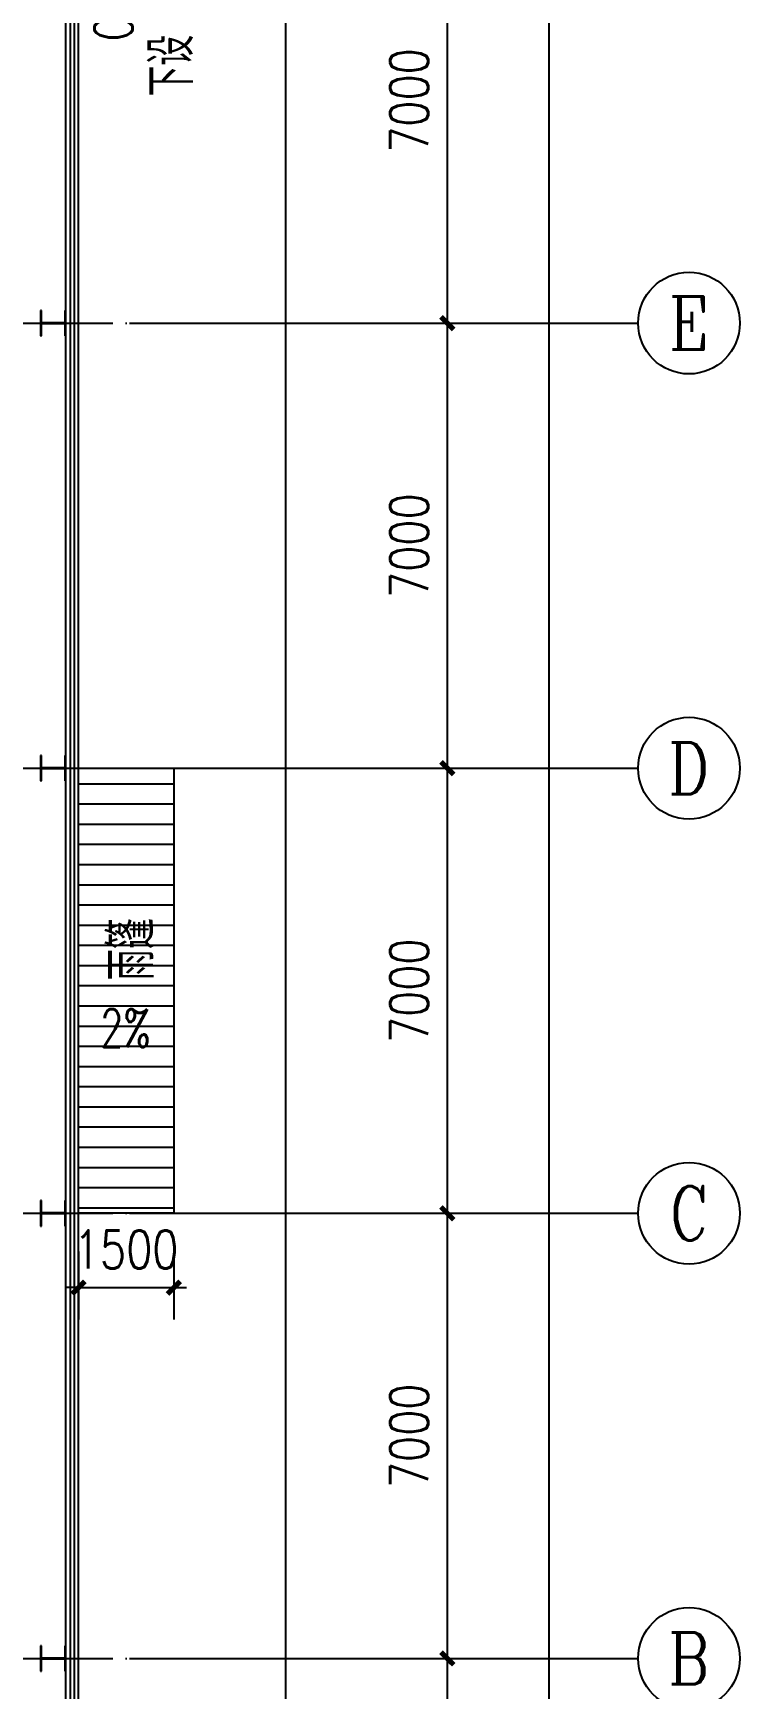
# Model space of a CAD drawing. Extents: x -21908402 to 2288787, y 79687 to 5079726.
# Drawn here: x 2233796 to 2244910, y 351646 to 377685 of the extents above; entities that cross this region are included whole.
import ezdxf
from ezdxf.enums import TextEntityAlignment as Align

# ---------------------------------------------------------------- set-up
doc = ezdxf.new("R2010")
doc.units = 0
doc.header["$LTSCALE"] = 1000
doc.linetypes.add('DOTE', pattern=[2.42, 2, -0.2, 0.02, -0.2])
doc.layers.get('0').update_dxf_attribs({"linetype": 'CONTINUOUS'})
doc.layers.get('DEFPOINTS').update_dxf_attribs({"linetype": 'CONTINUOUS'})
for name, color, linetype in [('AXIS', 3, 'CONTINUOUS'), ('AXIS_TEXT', 7, 'CONTINUOUS'), ('COLUMN', 9, 'CONTINUOUS'), ('DIM_SYMB', 3, 'CONTINUOUS'), ('DOTE', 1, 'DOTE'), ('PUB_DIM', 3, 'CONTINUOUS'), ('PUB_TEXT', 7, 'CONTINUOUS'), ('WALL', 6, 'CONTINUOUS'), ('WINDOW', 94, 'CONTINUOUS'), ('WINDOW_TEXT', 7, 'CONTINUOUS'), ('填充', 8, 'CONTINUOUS')]:
    doc.layers.add(name, color=color, linetype=linetype)
doc.styles.add('_TCH_AXIS', font='COMPLEX', dxfattribs={"bigfont": 'GBCBIG'})
doc.styles.add('_TCH_DIM', font='SIMPLEX', dxfattribs={"bigfont": 'GBCBIG'})
doc.styles.add('_TCH_WINDOW', font='SIMPLEX', dxfattribs={"bigfont": 'GBCBIG'})
doc.styles.add('COMPLEX', font='COMPLEX')
doc.styles.add('DIM_FONT', font='simplex.shx', dxfattribs={"width": 0.8})
doc.styles.get("Standard").update_dxf_attribs({"font": 'tssdeng.shx', "width": 0.7, "bigfont": 'hztxt.shx'})
doc.dimstyles.new('DIMN200', dxfattribs={"dimscale": 2, "dimtxt": 300, "dimasz": 100, "dimexe": 250, "dimexo": 300, "dimgap": 150, "dimtad": 1, "dimdec": 0, "dimzin": 0, "dimtxsty": 'DIM_FONT', "dimblk": 'ARCHTICK', "dimcen": 0.09, "dimclrt": 7, "dimazin": 3, "dimtfac": 1, "dimtdec": 0, "dimtix": 1, "dimtmove": 0, "dimatfit": 3, "dimtolj": 1, "dimtzin": 0})

# ---------------------------------------------------------------- blocks, each defined once
blk = doc.blocks.new('_ARCHTICK')
at = {"color": 0, "linetype": 'BYBLOCK', "const_width": 0.4}
blk.add_lwpolyline([(-0.5, -0.5), (0.5, 0.5)], dxfattribs=at)
blk = doc.blocks.new('*D60')
at = {"layer": 'DEFPOINTS', "color": 0}
for p in [(2234510, 359125), (2236010, 359125), (2236010, 357956)]:
    blk.add_point(p, dxfattribs=at)
at = {"layer": 'PUB_DIM', "color": 0}
for p, q in [((2234510, 358525), (2234510, 357456)), ((2236010, 358525), (2236010, 357456)), ((2234510, 357956), (2234310, 357956)), ((2234510, 357956), (2236010, 357956)), ((2236010, 357956), (2236210, 357956))]:
    blk.add_line(p, q, dxfattribs=at)
at = {"layer": 'PUB_DIM', "color": 0, "xscale": 200, "yscale": 200, "zscale": 200}
blk.add_blockref('_ARCHTICK', (2234510, 357956), dxfattribs=at)
at = {"layer": 'PUB_DIM', "color": 0, "xscale": 200, "yscale": 200, "zscale": 200, "rotation": 180}
blk.add_blockref('_ARCHTICK', (2236010, 357956), dxfattribs=at)
at = {"layer": 'PUB_DIM', "color": 7, "insert": (2235260, 358556), "char_height": 600, "attachment_point": 5, "style": 'DIM_FONT'}
blk.add_mtext('\\A1;1500', dxfattribs=at)
blk = doc.blocks.new('*D231')
at = {"layer": 'DEFPOINTS', "color": 0}
for p in [(2234510, 413025), (2237768, 413025), (2234510, 347225)]:
    blk.add_point(p, dxfattribs=at)
at = {"layer": 'PUB_DIM', "color": 0}
for p, q in [((2235110, 413025), (2238268, 413025)), ((2237768, 347225), (2237768, 413025)), ((2235110, 347225), (2238268, 347225))]:
    blk.add_line(p, q, dxfattribs=at)
at = {"layer": 'PUB_DIM', "color": 0, "xscale": 200, "yscale": 200, "zscale": 200}
for p, rotation in [((2237768, 413025), 90), ((2237768, 347225), 270)]:
    blk.add_blockref('_ARCHTICK', p, dxfattribs=dict(at, rotation=rotation))
at = {"layer": 'PUB_DIM', "color": 7, "insert": (2237168, 380125), "char_height": 600, "attachment_point": 5, "rotation": 90, "style": 'DIM_FONT'}
blk.add_mtext('\\A1;65800', dxfattribs=at)
blk = doc.blocks.new('*D285')
at = {"layer": 'AXIS', "color": 0}
for p, q in [((2235910, 352125), (2240810, 352125)), ((2240310, 345325), (2240310, 352125)), ((2235910, 345325), (2240810, 345325))]:
    blk.add_line(p, q, dxfattribs=at)
at = {"layer": 'DEFPOINTS', "color": 0}
for p in [(2235310, 352125), (2240310, 352125), (2235310, 345325)]:
    blk.add_point(p, dxfattribs=at)
at = {"layer": 'AXIS', "color": 0, "xscale": 200, "yscale": 200, "zscale": 200}
for p, rotation in [((2240310, 352125), 90), ((2240310, 345325), 270)]:
    blk.add_blockref('_ARCHTICK', p, dxfattribs=dict(at, rotation=rotation))
at = {"layer": 'AXIS', "color": 7, "insert": (2239710, 348725), "char_height": 600, "attachment_point": 5, "rotation": 90, "style": 'DIM_FONT'}
blk.add_mtext('\\A1;6800', dxfattribs=at)
blk = doc.blocks.new('*D286')
at = {"layer": 'AXIS', "color": 0}
for p, q in [((2235910, 359125), (2240810, 359125)), ((2240310, 352125), (2240310, 359125)), ((2235910, 352125), (2240810, 352125))]:
    blk.add_line(p, q, dxfattribs=at)
at = {"layer": 'DEFPOINTS', "color": 0}
for p in [(2235310, 359125), (2240310, 359125), (2235310, 352125)]:
    blk.add_point(p, dxfattribs=at)
at = {"layer": 'AXIS', "color": 0, "xscale": 200, "yscale": 200, "zscale": 200}
for p, rotation in [((2240310, 359125), 90), ((2240310, 352125), 270)]:
    blk.add_blockref('_ARCHTICK', p, dxfattribs=dict(at, rotation=rotation))
at = {"layer": 'AXIS', "color": 7, "insert": (2239710, 355625), "char_height": 600, "attachment_point": 5, "rotation": 90, "style": 'DIM_FONT'}
blk.add_mtext('\\A1;7000', dxfattribs=at)
blk = doc.blocks.new('*D287')
at = {"layer": 'AXIS', "color": 0}
for p, q in [((2235910, 366125), (2240810, 366125)), ((2240310, 359125), (2240310, 366125)), ((2235910, 359125), (2240810, 359125))]:
    blk.add_line(p, q, dxfattribs=at)
at = {"layer": 'DEFPOINTS', "color": 0}
for p in [(2235310, 366125), (2240310, 366125), (2235310, 359125)]:
    blk.add_point(p, dxfattribs=at)
at = {"layer": 'AXIS', "color": 0, "xscale": 200, "yscale": 200, "zscale": 200}
for p, rotation in [((2240310, 366125), 90), ((2240310, 359125), 270)]:
    blk.add_blockref('_ARCHTICK', p, dxfattribs=dict(at, rotation=rotation))
at = {"layer": 'AXIS', "color": 7, "insert": (2239710, 362625), "char_height": 600, "attachment_point": 5, "rotation": 90, "style": 'DIM_FONT'}
blk.add_mtext('\\A1;7000', dxfattribs=at)
blk = doc.blocks.new('*D288')
at = {"layer": 'AXIS', "color": 0}
for p, q in [((2235910, 373125), (2240810, 373125)), ((2240310, 366125), (2240310, 373125)), ((2235910, 366125), (2240810, 366125))]:
    blk.add_line(p, q, dxfattribs=at)
at = {"layer": 'DEFPOINTS', "color": 0}
for p in [(2235310, 373125), (2240310, 373125), (2235310, 366125)]:
    blk.add_point(p, dxfattribs=at)
at = {"layer": 'AXIS', "color": 0, "xscale": 200, "yscale": 200, "zscale": 200}
for p, rotation in [((2240310, 373125), 90), ((2240310, 366125), 270)]:
    blk.add_blockref('_ARCHTICK', p, dxfattribs=dict(at, rotation=rotation))
at = {"layer": 'AXIS', "color": 7, "insert": (2239710, 369625), "char_height": 600, "attachment_point": 5, "rotation": 90, "style": 'DIM_FONT'}
blk.add_mtext('\\A1;7000', dxfattribs=at)
blk = doc.blocks.new('*D289')
at = {"layer": 'AXIS', "color": 0}
for p, q in [((2235910, 380125), (2240810, 380125)), ((2240310, 373125), (2240310, 380125)), ((2235910, 373125), (2240810, 373125))]:
    blk.add_line(p, q, dxfattribs=at)
at = {"layer": 'DEFPOINTS', "color": 0}
for p in [(2235310, 380125), (2240310, 380125), (2235310, 373125)]:
    blk.add_point(p, dxfattribs=at)
at = {"layer": 'AXIS', "color": 0, "xscale": 200, "yscale": 200, "zscale": 200}
for p, rotation in [((2240310, 380125), 90), ((2240310, 373125), 270)]:
    blk.add_blockref('_ARCHTICK', p, dxfattribs=dict(at, rotation=rotation))
at = {"layer": 'AXIS', "color": 7, "insert": (2239710, 376625), "char_height": 600, "attachment_point": 5, "rotation": 90, "style": 'DIM_FONT'}
blk.add_mtext('\\A1;7000', dxfattribs=at)
blk = doc.blocks.new('*D296')
at = {"layer": 'AXIS', "color": 0}
for p, q in [((2235910, 415125), (2242410, 415125)), ((2241910, 345125), (2241910, 415125)), ((2235910, 345125), (2242410, 345125))]:
    blk.add_line(p, q, dxfattribs=at)
at = {"layer": 'DEFPOINTS', "color": 0}
for p in [(2235310, 415125), (2241910, 415125), (2235310, 345125)]:
    blk.add_point(p, dxfattribs=at)
at = {"layer": 'AXIS', "color": 0, "xscale": 200, "yscale": 200, "zscale": 200}
for p, rotation in [((2241910, 415125), 90), ((2241910, 345125), 270)]:
    blk.add_blockref('_ARCHTICK', p, dxfattribs=dict(at, rotation=rotation))
at = {"layer": 'AXIS', "color": 7, "insert": (2241310, 380125), "char_height": 600, "attachment_point": 5, "rotation": 90, "style": 'DIM_FONT'}
blk.add_mtext('\\A1;70000', dxfattribs=at)
blk = doc.blocks.new('_AXISO')
blk.add_circle((0, 0), 0.5)
at = {"layer": 'AXIS_TEXT', "style": 'COMPLEX', "width": 1.041667}
blk.add_attdef('A', text='', height=0.56, dxfattribs=at).set_placement((-0.25, -0.28), (0.25, -0.28), align=Align.FIT)
blk = doc.blocks.new('$WINLIB2D$00000001')
at = {"color": 0}
for points in [[(-0.5, 0.5), (0.5, 0.5)], [(0.5, 0.16667), (-0.5, 0.16667)], [(0.5, -0.16667), (-0.5, -0.16667)], [(-0.5, -0.5), (0.5, -0.5)]]:
    blk.add_lwpolyline(points, dxfattribs=at)

msp = doc.modelspace()

# ---------------------------------------------------------------- hatches: boundary and pattern name
at = {"layer": '填充'}
h = msp.add_hatch(dxfattribs=at)
h.set_pattern_fill('ANSI31', color=1, scale=200, angle=135, style=0)
h.set_pattern_definition([(180, (2579635.24, -1767084.8), (-9e-15, -317.5), [])])
h.paths.add_polyline_path([(2234510, 359125.2), (2234510, 366125.2), (2236010, 366125.2), (2236010, 359125.2)])

# ---------------------------------------------------------------- linework, layer by layer
msp.add_lwpolyline([(2234510, 359125.2), (2234510, 366125.2), (2236010, 366125.2), (2236010, 359125.2)], close=True)
at = {"layer": 'AXIS'}
for p, q in [((2235310, 373125.2), (2243310, 373125.2)), ((2235310, 366125.2), (2243310, 366125.2)), ((2235310, 359125.2), (2243310, 359125.2)), ((2235310, 352125.2), (2243310, 352125.2))]:
    msp.add_line(p, q, dxfattribs=at)
at = {"layer": 'COLUMN'}
for p, q in [((2233926, 373325.2), (2233910, 373325.2)), ((2233910, 373325.2), (2233910, 372925.2)), ((2233926, 373130.2), (2233926, 373325.2)), ((2234310, 373325.2), (2234294, 373325.2)), ((2234294, 373325.2), (2234294, 373130.2)), ((2234310, 372925.2), (2234310, 373325.2)), ((2233910, 372925.2), (2233926, 372925.2)), ((2234294, 373130.2), (2233926, 373130.2)), ((2233926, 373120.2), (2234294, 373120.2)), ((2233926, 372925.2), (2233926, 373120.2)), ((2234294, 373120.2), (2234294, 372925.2)), ((2234294, 372925.2), (2234310, 372925.2)), ((2233926, 366325.2), (2233910, 366325.2)), ((2233910, 366325.2), (2233910, 365925.2)), ((2233926, 366130.2), (2233926, 366325.2)), ((2234294, 366130.2), (2233926, 366130.2)), ((2233926, 366120.2), (2234294, 366120.2)), ((2233926, 365925.2), (2233926, 366120.2)), ((2234310, 366325.2), (2234294, 366325.2)), ((2234294, 366325.2), (2234294, 366130.2)), ((2234294, 366120.2), (2234294, 365925.2)), ((2234310, 365925.2), (2234310, 366325.2)), ((2233910, 365925.2), (2233926, 365925.2)), ((2234294, 365925.2), (2234310, 365925.2)), ((2233926, 359325.2), (2233910, 359325.2)), ((2233910, 359325.2), (2233910, 358925.2)), ((2233926, 359130.2), (2233926, 359325.2)), ((2234294, 359130.2), (2233926, 359130.2)), ((2233926, 359120.2), (2234294, 359120.2)), ((2233926, 358925.2), (2233926, 359120.2)), ((2234310, 359325.2), (2234294, 359325.2)), ((2234294, 359325.2), (2234294, 359130.2)), ((2234294, 359120.2), (2234294, 358925.2)), ((2234310, 358925.2), (2234310, 359325.2)), ((2233910, 358925.2), (2233926, 358925.2)), ((2234294, 358925.2), (2234310, 358925.2)), ((2233926, 352325.2), (2233910, 352325.2)), ((2233910, 352325.2), (2233910, 351925.2)), ((2233926, 352130.2), (2233926, 352325.2)), ((2234310, 352325.2), (2234294, 352325.2)), ((2234294, 352325.2), (2234294, 352130.2)), ((2234310, 351925.2), (2234310, 352325.2)), ((2234294, 352130.2), (2233926, 352130.2)), ((2233926, 352120.2), (2234294, 352120.2)), ((2233926, 351925.2), (2233926, 352120.2)), ((2234294, 352120.2), (2234294, 351925.2)), ((2233910, 351925.2), (2233926, 351925.2)), ((2234294, 351925.2), (2234310, 351925.2))]:
    msp.add_line(p, q, dxfattribs=at)
at = {"layer": 'DIM_SYMB'}
msp.add_lwpolyline([(2234720.9, 361528, 0, 0, 0), (2235147.5, 361528, 160, 0, 0), (2235747.5, 361528, 0, 0, 0)], format="xyseb", dxfattribs=at)
at = {"layer": 'DOTE'}
for p, q in [((2234310, 344325.2), (2234310, 415925.2)), ((2119310, 373125.2), (2235310, 373125.2)), ((2119310, 366125.2), (2235310, 366125.2)), ((2119310, 359125.2), (2235310, 359125.2)), ((2119310, 352125.2), (2235310, 352125.2))]:
    msp.add_line(p, q, dxfattribs=at)
at = {"layer": 'WALL'}
for p, q in [((2234310, 373325.2), (2234310, 379925.2)), ((2234510, 373125.2), (2234510, 380125.2)), ((2234310, 366325.2), (2234310, 372925.2)), ((2234510, 366125.2), (2234510, 373125.2)), ((2234510, 359125.2), (2234510, 366125.2)), ((2234310, 359325.2), (2234310, 365925.2)), ((2234510, 352125.2), (2234510, 359125.2)), ((2234310, 352325.2), (2234310, 358925.2)), ((2234510, 345125.2), (2234510, 352125.2)), ((2234310, 345725.2), (2234310, 351925.2))]:
    msp.add_line(p, q, dxfattribs=at)

# ---------------------------------------------------------------- block references
at = {"layer": 'AXIS'}
ref = msp.add_blockref('_AXISO', (2244110, 373125.2), dxfattribs=dict(at, xscale=1600, yscale=1600, zscale=1600))
ref.add_attrib('A', 'E', dxfattribs={"layer": 'AXIS_TEXT', "height": 833.3, "style": '_TCH_AXIS'}).set_placement((2243792.6, 372708.6), (2244427.5, 372708.6), align=Align.FIT)
ref = msp.add_blockref('_AXISO', (2244110, 366125.2), dxfattribs=dict(at, xscale=1600, yscale=1600, zscale=1600))
ref.add_attrib('A', 'D', dxfattribs={"layer": 'AXIS_TEXT', "height": 812.8, "style": '_TCH_AXIS'}).set_placement((2243781, 365718.8), (2244439, 365718.8), align=Align.FIT)
ref = msp.add_blockref('_AXISO', (2244110, 359125.2), dxfattribs=dict(at, xscale=1600, yscale=1600, zscale=1600))
ref.add_attrib('A', 'C', dxfattribs={"layer": 'AXIS_TEXT', "height": 854.7, "style": '_TCH_AXIS'}).set_placement((2243804.8, 358697.9), (2244415.3, 358697.9), align=Align.FIT)
ref = msp.add_blockref('_AXISO', (2244110, 352125.2), dxfattribs=dict(at, xscale=1600, yscale=1600, zscale=1600))
ref.add_attrib('A', 'B', dxfattribs={"layer": 'AXIS_TEXT', "height": 812.8, "style": '_TCH_AXIS'}).set_placement((2243781, 351718.8), (2244439, 351718.8), align=Align.FIT)
at = {"layer": 'WINDOW'}
ref = msp.add_blockref('$WINLIB2D$00000001', (2234410, 380125.2), dxfattribs=dict(at, xscale=65800, yscale=200, zscale=65800, rotation=90))
ref.add_attrib('A', 'C-2', (2235357.5, 377563.5), dxfattribs={"layer": 'WINDOW_TEXT', "height": 595, "rotation": 90, "style": '_TCH_WINDOW', "width": 0.705882})

# ---------------------------------------------------------------- texts
at = {"layer": 'PUB_TEXT', "width": 0.7}
msp.add_text('雨篷', height=700, rotation=90, dxfattribs=at).set_placement((2235693.1, 362789))
at = {"layer": 'PUB_TEXT', "style": '_TCH_DIM', "width": 0.705882}
msp.add_text('2%%%', height=595, dxfattribs=at).set_placement((2234854.2, 361738))
at = {"layer": 'WINDOW_TEXT', "style": '_TCH_WINDOW'}
msp.add_text('下设', height=675.18, rotation=90, dxfattribs=at).set_placement((2236309.6, 376689.8))

# ---------------------------------------------------------------- dimensions: what is measured, and where the dimension line sits
at = {"layer": 'AXIS'}
for p1, p2, distance, picture, middle in [((2235310, 345125.2), (2235310, 415125.2), -6600, '*D296', (2241310, 380125.2)), ((2235310, 373125.2), (2235310, 380125.2), -5000, '*D289', (2239710, 376625.2)), ((2235310, 366125.2), (2235310, 373125.2), -5000, '*D288', (2239710, 369625.2)), ((2235310, 359125.2), (2235310, 366125.2), -5000, '*D287', (2239710, 362625.2)), ((2235310, 352125.2), (2235310, 359125.2), -5000, '*D286', (2239710, 355625.2)), ((2235310, 345325.2), (2235310, 352125.2), -5000, '*D285', (2239710, 348725.2))]:
    dim = msp.add_aligned_dim(p1=p1, p2=p2, distance=distance, dimstyle='DIMN200', dxfattribs=at)
    dim.commit()
    dim.dimension.update_dxf_attribs({"geometry": picture, "text_midpoint": middle})
at = {"layer": 'PUB_DIM'}
for p1, p2, distance, picture, middle in [((2234510, 347225.2), (2234510, 413025.2), -3258.4, '*D231', (2237168.4, 380125.2)), ((2234510, 359125.2), (2236010, 359125.2), -1169.7, '*D60', (2235260, 358555.5))]:
    dim = msp.add_aligned_dim(p1=p1, p2=p2, distance=distance, dimstyle='DIMN200', dxfattribs=at)
    dim.commit()
    dim.dimension.update_dxf_attribs({"geometry": picture, "text_midpoint": middle})

doc.saveas('drawing.dxf')
